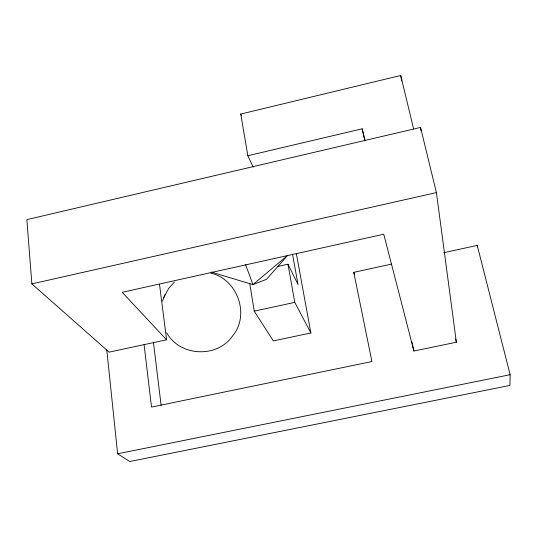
<?xml version="1.0" encoding="UTF-8"?>
<svg xmlns="http://www.w3.org/2000/svg" width="537" height="537" viewBox="0 0 537 537"><rect width="100%" height="100%" fill="white"/><g stroke="black" fill="none" stroke-linecap="round" stroke-linejoin="round"><path stroke-width="0.81" d="M443.703 252.712L477.232 245.396L510.15 374.705L509.955 385.425L129.753 461.531L117.637 453.785L106.735 349.513M162.483 301.17L164.497 296.001M164.658 295.686L168.766 288.335L174.471 282.019M163.745 297.699L165.336 294.148M253.202 167.121L247.852 155.743L240.751 114.052L400.736 75.469L413.631 129.055M247.852 155.743L362.166 128.793L364.972 140.097M166.591 339.8L122.194 292.296L383.76 234.219L413.906 351.01L456.376 342.223L436.406 192.588L420.531 127.423L26.85 219.626L31.871 283.898L109.139 352.138L166.591 339.8L159.502 284.254M31.871 283.898L436.406 192.588M277.374 266.527L287.966 264.184L298.015 284.489L292.484 253.961M144.084 344.66L151.508 407.08L371.94 361.549L353.755 272.333L391.372 264.123M254.236 311.138L294.793 302.378L310.869 332.974L273.333 340.921L254.236 311.138L249.752 283.556M117.637 453.785L510.15 374.705M213.229 272.366L211.591 272.152L252.934 284.623L266.513 279.307L287.798 255.229L252.934 284.623L245.476 264.318M210.806 273.152C237.488 279.072 250.222 314.87 232.608 335.961C217.129 358.367 179.794 356.628 166.685 332.759M240.751 114.052L241.422 115.549M353.755 272.333L354.574 274.662M455.611 339.001L456.376 342.223M411.926 342.015L413.906 351.01M362.166 128.793L364.845 141.009M296.31 253.35L310.869 332.974M287.966 264.184L294.793 302.378M400.736 75.469L401.683 81.154M420.531 127.423L421.021 130.746M153.387 342.136L161.134 405.388M477.232 245.396L477.326 246.98"/></g></svg>
